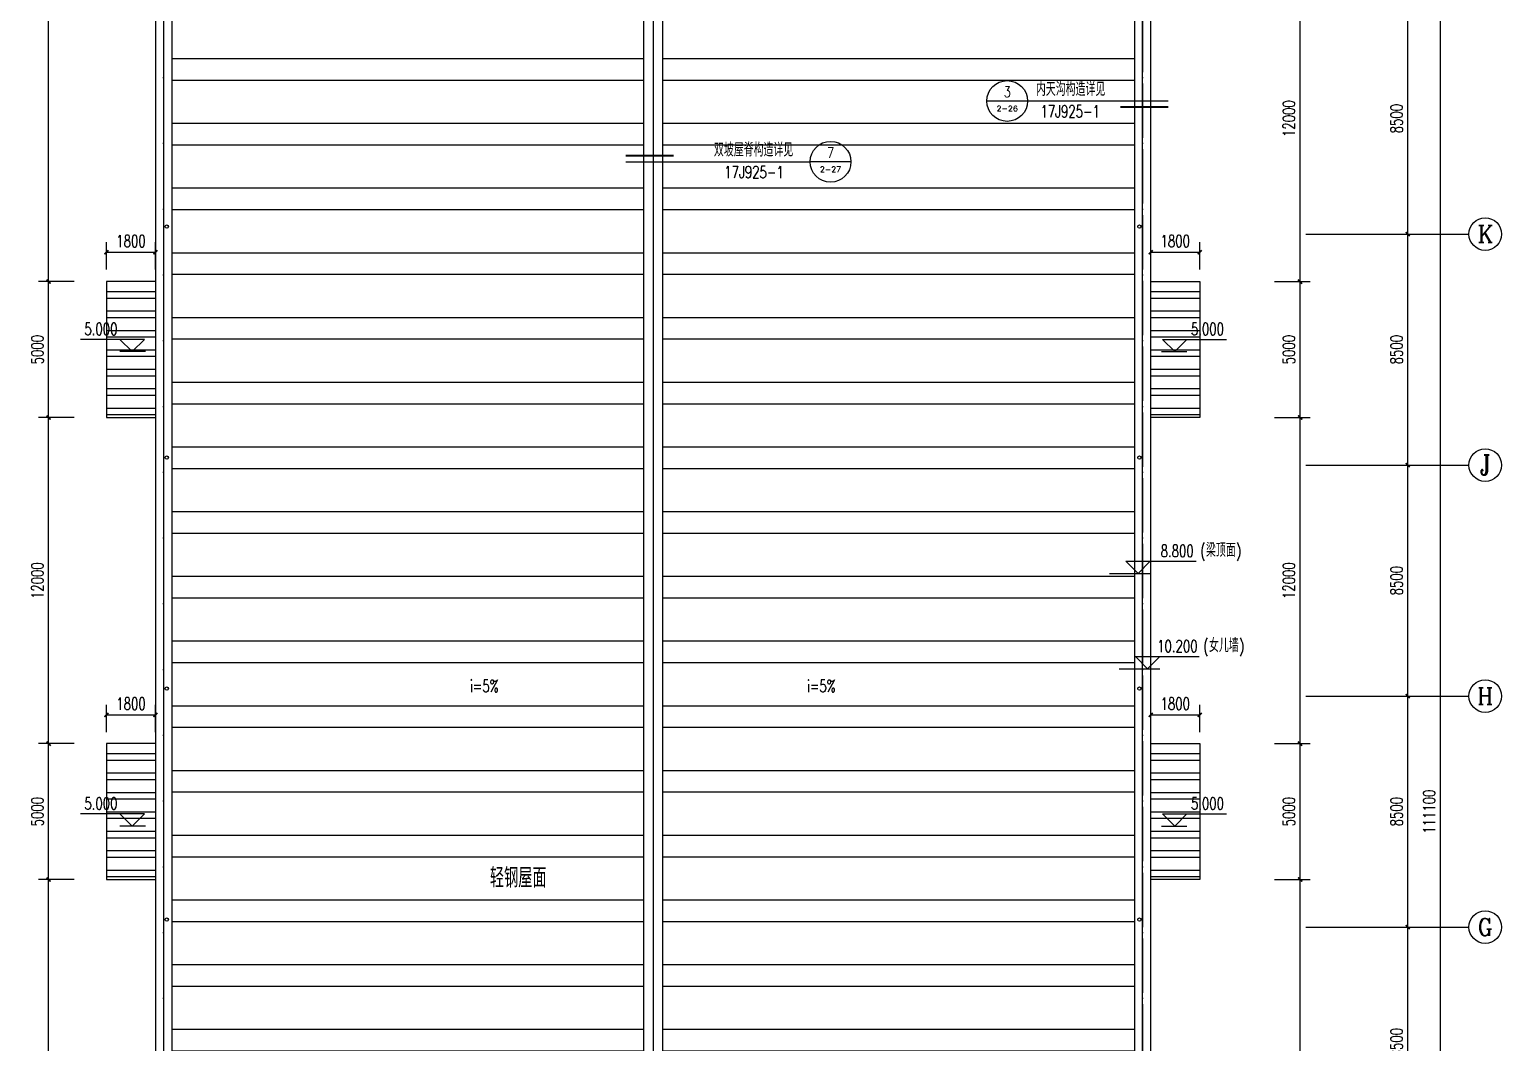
# Model space of a CAD drawing. Extents: x -275060 to -14507, y -783073 to -270523.
# Drawn here: x -159161 to -105028, y -541948 to -504668 of the extents above; entities that cross this region are included whole.
import ezdxf
from ezdxf.enums import TextEntityAlignment as Align

# ---------------------------------------------------------------- set-up
doc = ezdxf.new("R2010")
doc.units = 0
doc.header["$LTSCALE"] = 1000
doc.header["$MEASUREMENT"] = 0
doc.linetypes.add('DOTE', pattern=[2.42, 2, -0.2, 0.02, -0.2])
doc.layers.get('Defpoints').update_dxf_attribs({"color": 252})
for name, color, linetype in [('07m', 36, 'Continuous'), ('A-Roof(建筑屋顶)', 122, 'Continuous'), ('AXIS', 3, 'Continuous'), ('AXIS_TEXT', 7, 'Continuous'), ('DIM_ELEV', 3, 'Continuous'), ('DIM_IDEN', 3, 'Continuous'), ('DIM_SYMB', 3, 'Continuous'), ('DOTE', 1, 'Continuous'), ('PUB_DIM', 3, 'Continuous'), ('PUB_HATCH', 8, 'Continuous'), ('PUB_STRM', 4, 'Continuous'), ('WALL', 7, 'Continuous')]:
    doc.layers.add(name, color=color, linetype=linetype)
doc.styles.add('_TCH_AXIS', font='COMPLEX', dxfattribs={"bigfont": 'GBCBIG'})
doc.styles.add('_TCH_DIM', font='SIMPLEX', dxfattribs={"bigfont": 'GBCBIG'})
doc.styles.add('_TCH_DIM_T3', font='SIMPLEX', dxfattribs={"width": 0.705882, "bigfont": 'GBCBIG'})
doc.styles.add('_TCH_LABEL', font='COMPLEX', dxfattribs={"bigfont": 'GBCBIG'})
doc.styles.add('COMPLEX', font='COMPLEX')
doc.dimstyles.new('_TCH_ARCH&&150', dxfattribs={"dimtxt": 446.25, "dimasz": 150, "dimexe": 375, "dimexo": 450, "dimgap": 189.375, "dimtad": 1, "dimdec": 0, "dimzin": 0, "dimdsep": 46, "dimtxsty": '_TCH_DIM_T3', "dimblk": 'ARCHTICK', "dimcen": 0.09, "dimclrt": 7, "dimazin": 2, "dimtfac": 1, "dimtdec": 0, "dimtix": 1, "dimtmove": 2, "dimatfit": 3, "dimfxl": 0, "dimtolj": 1, "dimtzin": 0, "dimarcsym": 0})
pattern_1 = [(180, (-993640, -186653.5), (-1e-13, -714.375), []), (180, (-993878.1, -186415.4), (-1e-13, -714.375), [])]
pattern_2 = [(180, (-993640, -203653.5), (-1e-13, -714.375), []), (180, (-993878.1, -203415.4), (-1e-13, -714.375), [])]

# ---------------------------------------------------------------- blocks, each defined once
blk = doc.blocks.new('lsg')
at = {"layer": 'PUB_STRM'}
for centre in [(-35884, -33725), (-116, -33725), (-35884, -42225), (-116, -42225), (-35884, -50725), (-116, -50725), (-35884, -59225), (-116, -59225)]:
    blk.add_circle(centre, 60, dxfattribs=at)
blk = doc.blocks.new('_ArchTick')
at = {"color": 0, "linetype": 'ByBlock', "const_width": 0.4}
blk.add_lwpolyline([(-0.5, -0.5), (0.5, 0.5)], dxfattribs=at)
blk = doc.blocks.new('*D79')
at = {"layer": 'Defpoints', "color": 0, "transparency": 16777216}
for p in [(-116128, -529892), (-117928, -530971), (-116128, -530971)]:
    blk.add_point(p, dxfattribs=at)
at = {"layer": 'PUB_DIM', "color": 0, "lineweight": -2, "transparency": 16777216}
for p, q in [((-117928, -530521), (-117928, -529516)), ((-117928, -529892), (-116128, -529892)), ((-116128, -530521), (-116128, -529516))]:
    blk.add_line(p, q, dxfattribs=at)
at = {"layer": 'PUB_DIM', "color": 0, "lineweight": -2, "transparency": 16777216, "xscale": 150, "yscale": 150, "zscale": 150, "rotation": 180}
blk.add_blockref('_ArchTick', (-117928, -529892), dxfattribs=at)
at = {"layer": 'PUB_DIM', "color": 0, "lineweight": -2, "transparency": 16777216, "xscale": 150, "yscale": 150, "zscale": 150}
blk.add_blockref('_ArchTick', (-116128, -529892), dxfattribs=at)
at = {"layer": 'PUB_DIM', "color": 7, "transparency": 16777216, "insert": (-117028, -529479), "char_height": 446.2, "attachment_point": 5, "style": '_TCH_DIM_T3'}
blk.add_mtext('\\A1;1800', dxfattribs=at)
blk = doc.blocks.new('*D80')
at = {"layer": 'Defpoints', "color": 0, "transparency": 16777216}
for p in [(-116128, -512868), (-117928, -513948), (-116128, -513948)]:
    blk.add_point(p, dxfattribs=at)
at = {"layer": 'PUB_DIM', "color": 0, "lineweight": -2, "transparency": 16777216}
for p, q in [((-117928, -513498), (-117928, -512493)), ((-116128, -513498), (-116128, -512493)), ((-117928, -512868), (-116128, -512868))]:
    blk.add_line(p, q, dxfattribs=at)
at = {"layer": 'PUB_DIM', "color": 0, "lineweight": -2, "transparency": 16777216, "xscale": 150, "yscale": 150, "zscale": 150, "rotation": 180}
blk.add_blockref('_ArchTick', (-117928, -512868), dxfattribs=at)
at = {"layer": 'PUB_DIM', "color": 0, "lineweight": -2, "transparency": 16777216, "xscale": 150, "yscale": 150, "zscale": 150}
blk.add_blockref('_ArchTick', (-116128, -512868), dxfattribs=at)
at = {"layer": 'PUB_DIM', "color": 7, "transparency": 16777216, "insert": (-117028, -512456), "char_height": 446.2, "attachment_point": 5, "style": '_TCH_DIM_T3'}
blk.add_mtext('\\A1;1800', dxfattribs=at)
blk = doc.blocks.new('*D88')
at = {"layer": 'Defpoints', "color": 0, "transparency": 16777216}
for p in [(-154528, -529892), (-156328, -530971), (-154528, -530971)]:
    blk.add_point(p, dxfattribs=at)
at = {"layer": 'PUB_DIM', "color": 0, "lineweight": -2, "transparency": 16777216}
for p, q in [((-156328, -530521), (-156328, -529516)), ((-156328, -529892), (-154528, -529892)), ((-154528, -530521), (-154528, -529516))]:
    blk.add_line(p, q, dxfattribs=at)
at = {"layer": 'PUB_DIM', "color": 0, "lineweight": -2, "transparency": 16777216, "xscale": 150, "yscale": 150, "zscale": 150, "rotation": 180}
blk.add_blockref('_ArchTick', (-156328, -529892), dxfattribs=at)
at = {"layer": 'PUB_DIM', "color": 0, "lineweight": -2, "transparency": 16777216, "xscale": 150, "yscale": 150, "zscale": 150}
blk.add_blockref('_ArchTick', (-154528, -529892), dxfattribs=at)
at = {"layer": 'PUB_DIM', "color": 7, "transparency": 16777216, "insert": (-155428, -529479), "char_height": 446.2, "attachment_point": 5, "style": '_TCH_DIM_T3'}
blk.add_mtext('\\A1;1800', dxfattribs=at)
blk = doc.blocks.new('*D89')
at = {"layer": 'Defpoints', "color": 0, "transparency": 16777216}
for p in [(-154528, -512868), (-156328, -513948), (-154528, -513948)]:
    blk.add_point(p, dxfattribs=at)
at = {"layer": 'PUB_DIM', "color": 0, "lineweight": -2, "transparency": 16777216}
for p, q in [((-156328, -513498), (-156328, -512493)), ((-154528, -513498), (-154528, -512493)), ((-156328, -512868), (-154528, -512868))]:
    blk.add_line(p, q, dxfattribs=at)
at = {"layer": 'PUB_DIM', "color": 0, "lineweight": -2, "transparency": 16777216, "xscale": 150, "yscale": 150, "zscale": 150, "rotation": 180}
blk.add_blockref('_ArchTick', (-156328, -512868), dxfattribs=at)
at = {"layer": 'PUB_DIM', "color": 0, "lineweight": -2, "transparency": 16777216, "xscale": 150, "yscale": 150, "zscale": 150}
blk.add_blockref('_ArchTick', (-154528, -512868), dxfattribs=at)
at = {"layer": 'PUB_DIM', "color": 7, "transparency": 16777216, "insert": (-155428, -512456), "char_height": 446.2, "attachment_point": 5, "style": '_TCH_DIM_T3'}
blk.add_mtext('\\A1;1800', dxfattribs=at)
blk = doc.blocks.new('*D90')
at = {"layer": 'Defpoints', "color": 0, "transparency": 16777216}
for p in [(-158456, -478198), (-157066, -478198), (-157066, -513948)]:
    blk.add_point(p, dxfattribs=at)
at = {"layer": 'PUB_DIM', "color": 0, "lineweight": -2, "transparency": 16777216}
for p, q in [((-157516, -478198), (-158831, -478198)), ((-158456, -513948), (-158456, -478198)), ((-157516, -513948), (-158831, -513948))]:
    blk.add_line(p, q, dxfattribs=at)
at = {"layer": 'PUB_DIM', "color": 0, "lineweight": -2, "transparency": 16777216, "xscale": 150, "yscale": 150, "zscale": 150}
for p, rotation in [((-158456, -478198), 90), ((-158456, -513948), 270)]:
    blk.add_blockref('_ArchTick', p, dxfattribs=dict(at, rotation=rotation))
at = {"layer": 'PUB_DIM', "color": 7, "transparency": 16777216, "insert": (-158868, -496073), "char_height": 446.2, "attachment_point": 5, "rotation": 90, "style": '_TCH_DIM_T3'}
blk.add_mtext('\\A1;35750', dxfattribs=at)
blk = doc.blocks.new('*D91')
at = {"layer": 'Defpoints', "color": 0, "transparency": 16777216}
for p in [(-158456, -513948), (-157066, -513948), (-157066, -518948)]:
    blk.add_point(p, dxfattribs=at)
at = {"layer": 'PUB_DIM', "color": 0, "lineweight": -2, "transparency": 16777216}
for p, q in [((-157516, -513948), (-158831, -513948)), ((-158456, -518948), (-158456, -513948)), ((-157516, -518948), (-158831, -518948))]:
    blk.add_line(p, q, dxfattribs=at)
at = {"layer": 'PUB_DIM', "color": 0, "lineweight": -2, "transparency": 16777216, "xscale": 150, "yscale": 150, "zscale": 150}
for p, rotation in [((-158456, -513948), 90), ((-158456, -518948), 270)]:
    blk.add_blockref('_ArchTick', p, dxfattribs=dict(at, rotation=rotation))
at = {"layer": 'PUB_DIM', "color": 7, "transparency": 16777216, "insert": (-158868, -516448), "char_height": 446.2, "attachment_point": 5, "rotation": 90, "style": '_TCH_DIM_T3'}
blk.add_mtext('\\A1;5000', dxfattribs=at)
blk = doc.blocks.new('*D92')
at = {"layer": 'Defpoints', "color": 0, "transparency": 16777216}
for p in [(-158456, -518948), (-157066, -518948), (-157066, -530948)]:
    blk.add_point(p, dxfattribs=at)
at = {"layer": 'PUB_DIM', "color": 0, "lineweight": -2, "transparency": 16777216}
for p, q in [((-157516, -518948), (-158831, -518948)), ((-158456, -530948), (-158456, -518948)), ((-157516, -530948), (-158831, -530948))]:
    blk.add_line(p, q, dxfattribs=at)
at = {"layer": 'PUB_DIM', "color": 0, "lineweight": -2, "transparency": 16777216, "xscale": 150, "yscale": 150, "zscale": 150}
for p, rotation in [((-158456, -518948), 90), ((-158456, -530948), 270)]:
    blk.add_blockref('_ArchTick', p, dxfattribs=dict(at, rotation=rotation))
at = {"layer": 'PUB_DIM', "color": 7, "transparency": 16777216, "insert": (-158868, -524948), "char_height": 446.2, "attachment_point": 5, "rotation": 90, "style": '_TCH_DIM_T3'}
blk.add_mtext('\\A1;12000', dxfattribs=at)
blk = doc.blocks.new('*D93')
at = {"layer": 'Defpoints', "color": 0, "transparency": 16777216}
for p in [(-158456, -530948), (-157066, -530948), (-157066, -535948)]:
    blk.add_point(p, dxfattribs=at)
at = {"layer": 'PUB_DIM', "color": 0, "lineweight": -2, "transparency": 16777216}
for p, q in [((-157516, -530948), (-158831, -530948)), ((-158456, -535948), (-158456, -530948)), ((-157516, -535948), (-158831, -535948))]:
    blk.add_line(p, q, dxfattribs=at)
at = {"layer": 'PUB_DIM', "color": 0, "lineweight": -2, "transparency": 16777216, "xscale": 150, "yscale": 150, "zscale": 150}
for p, rotation in [((-158456, -530948), 90), ((-158456, -535948), 270)]:
    blk.add_blockref('_ArchTick', p, dxfattribs=dict(at, rotation=rotation))
at = {"layer": 'PUB_DIM', "color": 7, "transparency": 16777216, "insert": (-158868, -533448), "char_height": 446.2, "attachment_point": 5, "rotation": 90, "style": '_TCH_DIM_T3'}
blk.add_mtext('\\A1;5000', dxfattribs=at)
blk = doc.blocks.new('*D94')
at = {"layer": 'Defpoints', "color": 0, "transparency": 16777216}
for p in [(-158456, -535948), (-157066, -535948), (-157066, -564948)]:
    blk.add_point(p, dxfattribs=at)
at = {"layer": 'PUB_DIM', "color": 0, "lineweight": -2, "transparency": 16777216}
for p, q in [((-157516, -535948), (-158831, -535948)), ((-158456, -564948), (-158456, -535948)), ((-157516, -564948), (-158831, -564948))]:
    blk.add_line(p, q, dxfattribs=at)
at = {"layer": 'PUB_DIM', "color": 0, "lineweight": -2, "transparency": 16777216, "xscale": 150, "yscale": 150, "zscale": 150}
for p, rotation in [((-158456, -535948), 90), ((-158456, -564948), 270)]:
    blk.add_blockref('_ArchTick', p, dxfattribs=dict(at, rotation=rotation))
at = {"layer": 'PUB_DIM', "color": 7, "transparency": 16777216, "insert": (-158868, -550448), "char_height": 446.2, "attachment_point": 5, "rotation": 90, "style": '_TCH_DIM_T3'}
blk.add_mtext('\\A1;29000', dxfattribs=at)
blk = doc.blocks.new('*D101')
at = {"layer": 'Defpoints', "color": 0, "transparency": 16777216}
for p in [(-113826, -501948), (-112436, -501948), (-113826, -513948)]:
    blk.add_point(p, dxfattribs=at)
at = {"layer": 'PUB_DIM', "color": 0, "lineweight": -2, "transparency": 16777216}
for p, q in [((-113376, -501948), (-112062, -501948)), ((-112436, -513948), (-112436, -501948)), ((-113376, -513948), (-112062, -513948))]:
    blk.add_line(p, q, dxfattribs=at)
at = {"layer": 'PUB_DIM', "color": 0, "lineweight": -2, "transparency": 16777216, "xscale": 150, "yscale": 150, "zscale": 150}
for p, rotation in [((-112436, -501948), 90), ((-112436, -513948), 270)]:
    blk.add_blockref('_ArchTick', p, dxfattribs=dict(at, rotation=rotation))
at = {"layer": 'PUB_DIM', "color": 7, "transparency": 16777216, "insert": (-112849, -507948), "char_height": 446.2, "attachment_point": 5, "rotation": 90, "style": '_TCH_DIM_T3'}
blk.add_mtext('\\A1;12000', dxfattribs=at)
blk = doc.blocks.new('*D102')
at = {"layer": 'Defpoints', "color": 0, "transparency": 16777216}
for p in [(-113826, -513948), (-112436, -513948), (-113826, -518948)]:
    blk.add_point(p, dxfattribs=at)
at = {"layer": 'PUB_DIM', "color": 0, "lineweight": -2, "transparency": 16777216}
for p, q in [((-113376, -513948), (-112062, -513948)), ((-112436, -518948), (-112436, -513948)), ((-113376, -518948), (-112062, -518948))]:
    blk.add_line(p, q, dxfattribs=at)
at = {"layer": 'PUB_DIM', "color": 0, "lineweight": -2, "transparency": 16777216, "xscale": 150, "yscale": 150, "zscale": 150}
for p, rotation in [((-112436, -513948), 90), ((-112436, -518948), 270)]:
    blk.add_blockref('_ArchTick', p, dxfattribs=dict(at, rotation=rotation))
at = {"layer": 'PUB_DIM', "color": 7, "transparency": 16777216, "insert": (-112849, -516448), "char_height": 446.2, "attachment_point": 5, "rotation": 90, "style": '_TCH_DIM_T3'}
blk.add_mtext('\\A1;5000', dxfattribs=at)
blk = doc.blocks.new('*D103')
at = {"layer": 'Defpoints', "color": 0, "transparency": 16777216}
for p in [(-113826, -518948), (-112436, -518948), (-113826, -530948)]:
    blk.add_point(p, dxfattribs=at)
at = {"layer": 'PUB_DIM', "color": 0, "lineweight": -2, "transparency": 16777216}
for p, q in [((-113376, -518948), (-112062, -518948)), ((-112436, -530948), (-112436, -518948)), ((-113376, -530948), (-112062, -530948))]:
    blk.add_line(p, q, dxfattribs=at)
at = {"layer": 'PUB_DIM', "color": 0, "lineweight": -2, "transparency": 16777216, "xscale": 150, "yscale": 150, "zscale": 150}
for p, rotation in [((-112436, -518948), 90), ((-112436, -530948), 270)]:
    blk.add_blockref('_ArchTick', p, dxfattribs=dict(at, rotation=rotation))
at = {"layer": 'PUB_DIM', "color": 7, "transparency": 16777216, "insert": (-112849, -524948), "char_height": 446.2, "attachment_point": 5, "rotation": 90, "style": '_TCH_DIM_T3'}
blk.add_mtext('\\A1;12000', dxfattribs=at)
blk = doc.blocks.new('*D104')
at = {"layer": 'Defpoints', "color": 0, "transparency": 16777216}
for p in [(-113826, -530948), (-112436, -530948), (-113826, -535948)]:
    blk.add_point(p, dxfattribs=at)
at = {"layer": 'PUB_DIM', "color": 0, "lineweight": -2, "transparency": 16777216}
for p, q in [((-113376, -530948), (-112062, -530948)), ((-112436, -535948), (-112436, -530948)), ((-113376, -535948), (-112062, -535948))]:
    blk.add_line(p, q, dxfattribs=at)
at = {"layer": 'PUB_DIM', "color": 0, "lineweight": -2, "transparency": 16777216, "xscale": 150, "yscale": 150, "zscale": 150}
for p, rotation in [((-112436, -530948), 90), ((-112436, -535948), 270)]:
    blk.add_blockref('_ArchTick', p, dxfattribs=dict(at, rotation=rotation))
at = {"layer": 'PUB_DIM', "color": 7, "transparency": 16777216, "insert": (-112849, -533448), "char_height": 446.2, "attachment_point": 5, "rotation": 90, "style": '_TCH_DIM_T3'}
blk.add_mtext('\\A1;5000', dxfattribs=at)
blk = doc.blocks.new('*D105')
at = {"layer": 'Defpoints', "color": 0, "transparency": 16777216}
for p in [(-113826, -535948), (-112436, -535948), (-113826, -564948)]:
    blk.add_point(p, dxfattribs=at)
at = {"layer": 'PUB_DIM', "color": 0, "lineweight": -2, "transparency": 16777216}
for p, q in [((-113376, -535948), (-112062, -535948)), ((-112436, -564948), (-112436, -535948)), ((-113376, -564948), (-112062, -564948))]:
    blk.add_line(p, q, dxfattribs=at)
at = {"layer": 'PUB_DIM', "color": 0, "lineweight": -2, "transparency": 16777216, "xscale": 150, "yscale": 150, "zscale": 150}
for p, rotation in [((-112436, -535948), 90), ((-112436, -564948), 270)]:
    blk.add_blockref('_ArchTick', p, dxfattribs=dict(at, rotation=rotation))
at = {"layer": 'PUB_DIM', "color": 7, "transparency": 16777216, "insert": (-112849, -550448), "char_height": 446.2, "attachment_point": 5, "rotation": 90, "style": '_TCH_DIM_T3'}
blk.add_mtext('\\A1;29000', dxfattribs=at)
blk = doc.blocks.new('*D342')
at = {"layer": 'AXIS', "color": 0, "lineweight": -2, "transparency": 16777216}
for p, q in [((-111778, -537698), (-108103, -537698)), ((-108478, -546198), (-108478, -537698)), ((-111778, -546198), (-108103, -546198))]:
    blk.add_line(p, q, dxfattribs=at)
at = {"layer": 'Defpoints', "color": 0, "transparency": 16777216}
for p in [(-112228, -537698), (-108478, -537698), (-112228, -546198)]:
    blk.add_point(p, dxfattribs=at)
at = {"layer": 'AXIS', "color": 0, "lineweight": -2, "transparency": 16777216, "xscale": 150, "yscale": 150, "zscale": 150}
for p, rotation in [((-108478, -537698), 90), ((-108478, -546198), 270)]:
    blk.add_blockref('_ArchTick', p, dxfattribs=dict(at, rotation=rotation))
at = {"layer": 'AXIS', "color": 7, "transparency": 16777216, "insert": (-108890, -541948), "char_height": 446.2, "attachment_point": 5, "rotation": 90, "style": '_TCH_DIM_T3'}
blk.add_mtext('\\A1;8500', dxfattribs=at)
blk = doc.blocks.new('*D343')
at = {"layer": 'AXIS', "color": 0, "lineweight": -2, "transparency": 16777216}
for p, q in [((-111778, -529198), (-108103, -529198)), ((-108478, -537698), (-108478, -529198)), ((-111778, -537698), (-108103, -537698))]:
    blk.add_line(p, q, dxfattribs=at)
at = {"layer": 'Defpoints', "color": 0, "transparency": 16777216}
for p in [(-112228, -529198), (-108478, -529198), (-112228, -537698)]:
    blk.add_point(p, dxfattribs=at)
at = {"layer": 'AXIS', "color": 0, "lineweight": -2, "transparency": 16777216, "xscale": 150, "yscale": 150, "zscale": 150}
for p, rotation in [((-108478, -529198), 90), ((-108478, -537698), 270)]:
    blk.add_blockref('_ArchTick', p, dxfattribs=dict(at, rotation=rotation))
at = {"layer": 'AXIS', "color": 7, "transparency": 16777216, "insert": (-108890, -533448), "char_height": 446.2, "attachment_point": 5, "rotation": 90, "style": '_TCH_DIM_T3'}
blk.add_mtext('\\A1;8500', dxfattribs=at)
blk = doc.blocks.new('*D344')
at = {"layer": 'AXIS', "color": 0, "lineweight": -2, "transparency": 16777216}
for p, q in [((-111778, -520698), (-108103, -520698)), ((-108478, -529198), (-108478, -520698)), ((-111778, -529198), (-108103, -529198))]:
    blk.add_line(p, q, dxfattribs=at)
at = {"layer": 'Defpoints', "color": 0, "transparency": 16777216}
for p in [(-112228, -520698), (-108478, -520698), (-112228, -529198)]:
    blk.add_point(p, dxfattribs=at)
at = {"layer": 'AXIS', "color": 0, "lineweight": -2, "transparency": 16777216, "xscale": 150, "yscale": 150, "zscale": 150}
for p, rotation in [((-108478, -520698), 90), ((-108478, -529198), 270)]:
    blk.add_blockref('_ArchTick', p, dxfattribs=dict(at, rotation=rotation))
at = {"layer": 'AXIS', "color": 7, "transparency": 16777216, "insert": (-108890, -524948), "char_height": 446.2, "attachment_point": 5, "rotation": 90, "style": '_TCH_DIM_T3'}
blk.add_mtext('\\A1;8500', dxfattribs=at)
blk = doc.blocks.new('*D345')
at = {"layer": 'AXIS', "color": 0, "lineweight": -2, "transparency": 16777216}
for p, q in [((-111778, -512198), (-108103, -512198)), ((-108478, -520698), (-108478, -512198)), ((-111778, -520698), (-108103, -520698))]:
    blk.add_line(p, q, dxfattribs=at)
at = {"layer": 'Defpoints', "color": 0, "transparency": 16777216}
for p in [(-112228, -512198), (-108478, -512198), (-112228, -520698)]:
    blk.add_point(p, dxfattribs=at)
at = {"layer": 'AXIS', "color": 0, "lineweight": -2, "transparency": 16777216, "xscale": 150, "yscale": 150, "zscale": 150}
for p, rotation in [((-108478, -512198), 90), ((-108478, -520698), 270)]:
    blk.add_blockref('_ArchTick', p, dxfattribs=dict(at, rotation=rotation))
at = {"layer": 'AXIS', "color": 7, "transparency": 16777216, "insert": (-108890, -516448), "char_height": 446.2, "attachment_point": 5, "rotation": 90, "style": '_TCH_DIM_T3'}
blk.add_mtext('\\A1;8500', dxfattribs=at)
blk = doc.blocks.new('*D346')
at = {"layer": 'AXIS', "color": 0, "lineweight": -2, "transparency": 16777216}
for p, q in [((-111778, -503698), (-108103, -503698)), ((-108478, -512198), (-108478, -503698)), ((-111778, -512198), (-108103, -512198))]:
    blk.add_line(p, q, dxfattribs=at)
at = {"layer": 'Defpoints', "color": 0, "transparency": 16777216}
for p in [(-112228, -503698), (-108478, -503698), (-112228, -512198)]:
    blk.add_point(p, dxfattribs=at)
at = {"layer": 'AXIS', "color": 0, "lineweight": -2, "transparency": 16777216, "xscale": 150, "yscale": 150, "zscale": 150}
for p, rotation in [((-108478, -503698), 90), ((-108478, -512198), 270)]:
    blk.add_blockref('_ArchTick', p, dxfattribs=dict(at, rotation=rotation))
at = {"layer": 'AXIS', "color": 7, "transparency": 16777216, "insert": (-108890, -507948), "char_height": 446.2, "attachment_point": 5, "rotation": 90, "style": '_TCH_DIM_T3'}
blk.add_mtext('\\A1;8500', dxfattribs=at)
blk = doc.blocks.new('*D351')
at = {"layer": 'AXIS', "color": 0, "lineweight": -2, "transparency": 16777216}
for p, q in [((-111778, -477898), (-106903, -477898)), ((-107278, -588998), (-107278, -477898)), ((-111778, -588998), (-106903, -588998))]:
    blk.add_line(p, q, dxfattribs=at)
at = {"layer": 'Defpoints', "color": 0, "transparency": 16777216}
for p in [(-112228, -477898), (-107278, -477898), (-112228, -588998)]:
    blk.add_point(p, dxfattribs=at)
at = {"layer": 'AXIS', "color": 0, "lineweight": -2, "transparency": 16777216, "xscale": 150, "yscale": 150, "zscale": 150}
for p, rotation in [((-107278, -477898), 90), ((-107278, -588998), 270)]:
    blk.add_blockref('_ArchTick', p, dxfattribs=dict(at, rotation=rotation))
at = {"layer": 'AXIS', "color": 7, "transparency": 16777216, "insert": (-107690, -533448), "char_height": 446.2, "attachment_point": 5, "rotation": 90, "style": '_TCH_DIM_T3'}
blk.add_mtext('\\A1;111100', dxfattribs=at)
blk = doc.blocks.new('_AXISO')
blk.add_circle((0, 0), 0.5)
at = {"layer": 'AXIS_TEXT', "style": 'COMPLEX', "width": 1.041667}
blk.add_attdef('A', text='', height=0.56, dxfattribs=at).set_placement((-0.25, -0.28), (0.25, -0.28), align=Align.FIT)

msp = doc.modelspace()

# ---------------------------------------------------------------- hatches: boundary and pattern name
at = {"layer": 'A-Roof(建筑屋顶)'}
h = msp.add_hatch(dxfattribs=at)
h.set_pattern_fill('ANSI32', color=256, scale=150, angle=135, style=0)
h.set_pattern_definition(pattern_1)
h.paths.add_polyline_path([(-154527.6, -513947.6), (-156327.6, -513947.6), (-156327.6, -518947.6), (-154527.6, -518947.6)])
h = msp.add_hatch(dxfattribs=at)
h.set_pattern_fill('ANSI32', color=256, scale=150, angle=135, style=0)
h.set_pattern_definition(pattern_1)
h.paths.add_polyline_path([(-116127.6, -513947.6), (-117927.6, -513947.6), (-117927.6, -518947.6), (-116127.6, -518947.6)])
h = msp.add_hatch(dxfattribs=at)
h.set_pattern_fill('ANSI32', color=256, scale=150, angle=135, style=0)
h.set_pattern_definition(pattern_2)
h.paths.add_polyline_path([(-154527.6, -530947.6), (-156327.6, -530947.6), (-156327.6, -535947.6), (-154527.6, -535947.6)])
h = msp.add_hatch(dxfattribs=at)
h.set_pattern_fill('ANSI32', color=256, scale=150, angle=135, style=0)
h.set_pattern_definition(pattern_2)
h.paths.add_polyline_path([(-116127.6, -530947.6), (-117927.6, -530947.6), (-117927.6, -535947.6), (-116127.6, -535947.6)])
at = {"layer": 'PUB_HATCH'}
h = msp.add_hatch(dxfattribs=at)
h.set_pattern_fill('ANSI32,_O', color=256, scale=500, angle=315)
h.set_pattern_definition([(0, (-993640, -186653.5), (7e-13, 2381.25), []), (0, (-992846.2, -187447.3), (7e-13, 2381.25), [])])
h.paths.add_polyline_path([(-118527.6, -478197.6), (-135877.6, -478197.6), (-135877.6, -588697.6), (-118527.6, -588697.6)])
h.paths.add_polyline_path([(-136577.6, -478197.6), (-153927.6, -478197.6), (-153927.6, -588697.6), (-136577.6, -588697.6)])

# ---------------------------------------------------------------- linework, layer by layer
at = {"layer": 'A-Roof(建筑屋顶)'}
for p, q in [((-136577.6, -477897.6), (-136577.6, -588997.6)), ((-136227.6, -477897.6), (-136227.6, -588997.6)), ((-135877.6, -477897.6), (-135877.6, -588997.6)), ((-153927.6, -478197.6), (-153927.6, -588697.6)), ((-118527.6, -478197.6), (-118527.6, -588697.6))]:
    msp.add_line(p, q, dxfattribs=at)
for points in [[(-154527.6, -513947.6), (-156327.6, -513947.6), (-156327.6, -518947.6), (-154527.6, -518947.6)], [(-117927.6, -513947.6), (-116127.6, -513947.6), (-116127.6, -518947.6), (-117927.6, -518947.6)], [(-154527.6, -530947.6), (-156327.6, -530947.6), (-156327.6, -535947.6), (-154527.6, -535947.6)], [(-117927.6, -530947.6), (-116127.6, -530947.6), (-116127.6, -535947.6), (-117927.6, -535947.6)]]:
    msp.add_lwpolyline(points, dxfattribs=at)
at = {"layer": 'AXIS'}
for p, q in [((-112227.6, -512197.6), (-106227.6, -512197.6)), ((-112227.6, -520697.6), (-106227.6, -520697.6)), ((-112227.6, -529197.6), (-106227.6, -529197.6)), ((-112227.6, -537697.6), (-106227.6, -537697.6))]:
    msp.add_line(p, q, dxfattribs=at)
at = {"layer": 'DIM_ELEV'}
for p, q in [((-154935.7, -516072.2), (-157283.2, -516072.2)), ((-155385.7, -516522.2), (-155835.7, -516072.2)), ((-155385.7, -516522.2), (-154935.7, -516072.2)), ((-117044.8, -516522.2), (-117494.8, -516072.2)), ((-117494.8, -516072.2), (-115147.3, -516072.2)), ((-117044.8, -516522.2), (-116594.8, -516072.2)), ((-154897.8, -516522.2), (-155835.7, -516522.2)), ((-117532.7, -516522.2), (-116594.8, -516522.2)), ((-118395.7, -524686), (-118845.7, -524236)), ((-118845.7, -524236), (-116256.7, -524236)), ((-118395.7, -524686), (-117945.7, -524236)), ((-119445.7, -524686), (-117945.7, -524686)), ((-118044, -528192), (-118494, -527742)), ((-118494, -527742), (-116146.5, -527742)), ((-118044, -528192), (-117594, -527742)), ((-119094, -528192), (-117594, -528192)), ((-154935.7, -533531.2), (-157283.2, -533531.2)), ((-155385.7, -533981.2), (-155835.7, -533531.2)), ((-155385.7, -533981.2), (-154935.7, -533531.2)), ((-117044.8, -533981.2), (-117494.8, -533531.2)), ((-117494.8, -533531.2), (-115147.3, -533531.2)), ((-117044.8, -533981.2), (-116594.8, -533531.2)), ((-154897.8, -533981.2), (-155835.7, -533981.2)), ((-117532.7, -533981.2), (-116594.8, -533981.2))]:
    msp.add_line(p, q, dxfattribs=at)
at = {"layer": 'DIM_IDEN'}
for p, q in [((-122455.7, -507302), (-123955.7, -507302)), ((-119364.9, -507302), (-122455.7, -507302)), ((-117284.2, -507302), (-119364.9, -507302)), ((-137231.9, -509537.6), (-134623.2, -509537.6)), ((-134623.2, -509537.6), (-130452.1, -509537.6)), ((-128952.1, -509537.6), (-130452.1, -509537.6))]:
    msp.add_line(p, q, dxfattribs=at)
at = {"layer": 'DIM_IDEN', "const_width": 75}
for points in [[(-117284.2, -507527), (-119040.5, -507527)], [(-137231.9, -509312.6), (-135475.7, -509312.6)]]:
    msp.add_lwpolyline(points, dxfattribs=at)
at = {"layer": 'DIM_IDEN'}
for centre in [(-123205.7, -507302), (-129702.1, -509537.6)]:
    msp.add_circle(centre, 750, dxfattribs=at)
at = {"layer": 'DIM_SYMB'}
for points in [[(-154084.7, -506531.9, 0, 0, 0), (-154084.7, -505548.4, 120, 0, 0), (-154084.7, -505098.4, 0, 0, 0)], [(-118370.5, -506531.9, 0, 0, 0), (-118370.5, -505548.4, 120, 0, 0), (-118370.5, -505098.4, 0, 0, 0)], [(-154084.7, -509363.4, 0, 0, 0), (-154084.7, -510346.8, 120, 0, 0), (-154084.7, -510796.8, 0, 0, 0)], [(-118370.5, -509363.4, 0, 0, 0), (-118370.5, -510346.8, 120, 0, 0), (-118370.5, -510796.8, 0, 0, 0)], [(-154084.7, -515031.9, 0, 0, 0), (-154084.7, -514048.4, 120, 0, 0), (-154084.7, -513598.4, 0, 0, 0)], [(-118370.5, -515031.9, 0, 0, 0), (-118370.5, -514048.4, 120, 0, 0), (-118370.5, -513598.4, 0, 0, 0)], [(-154084.7, -517863.4, 0, 0, 0), (-154084.7, -518846.8, 120, 0, 0), (-154084.7, -519296.8, 0, 0, 0)], [(-118370.5, -517863.4, 0, 0, 0), (-118370.5, -518846.8, 120, 0, 0), (-118370.5, -519296.8, 0, 0, 0)], [(-154084.7, -523531.9, 0, 0, 0), (-154084.7, -522548.4, 120, 0, 0), (-154084.7, -522098.4, 0, 0, 0)], [(-118370.5, -523531.9, 0, 0, 0), (-118370.5, -522548.4, 120, 0, 0), (-118370.5, -522098.4, 0, 0, 0)], [(-154084.7, -526363.4, 0, 0, 0), (-154084.7, -527346.8, 120, 0, 0), (-154084.7, -527796.8, 0, 0, 0)], [(-118370.5, -526363.4, 0, 0, 0), (-118370.5, -527346.8, 120, 0, 0), (-118370.5, -527796.8, 0, 0, 0)], [(-139910.8, -529209.1, 0, 0, 0), (-144488.9, -529209.1, 120, 0, 0), (-144938.9, -529209.1, 0, 0, 0)], [(-132544, -529209.1, 0, 0, 0), (-127965.9, -529209.1, 120, 0, 0), (-127515.9, -529209.1, 0, 0, 0)], [(-154084.7, -532031.9, 0, 0, 0), (-154084.7, -531048.4, 120, 0, 0), (-154084.7, -530598.4, 0, 0, 0)], [(-118370.5, -532031.9, 0, 0, 0), (-118370.5, -531048.4, 120, 0, 0), (-118370.5, -530598.4, 0, 0, 0)], [(-154084.7, -534863.4, 0, 0, 0), (-154084.7, -535846.8, 120, 0, 0), (-154084.7, -536296.8, 0, 0, 0)], [(-118370.5, -534863.4, 0, 0, 0), (-118370.5, -535846.8, 120, 0, 0), (-118370.5, -536296.8, 0, 0, 0)], [(-154084.7, -540531.9, 0, 0, 0), (-154084.7, -539548.4, 120, 0, 0), (-154084.7, -539098.4, 0, 0, 0)], [(-118370.5, -540531.9, 0, 0, 0), (-118370.5, -539548.4, 120, 0, 0), (-118370.5, -539098.4, 0, 0, 0)]]:
    msp.add_lwpolyline(points, format="xyseb", dxfattribs=at)
at = {"layer": 'DOTE', "color": 1, "linetype": 'DOTE'}
for p, q in [((-154227.6, -475197.6), (-154227.6, -591697.6)), ((-118227.6, -475197.6), (-118227.6, -591697.6))]:
    msp.add_line(p, q, dxfattribs=at)
at = {"layer": 'WALL'}
for p, q in [((-154527.6, -477897.6), (-154527.6, -588997.6)), ((-117927.6, -588997.6), (-117927.6, -477897.6)), ((-154227.6, -478197.6), (-154227.6, -588697.6)), ((-118227.6, -588697.6), (-118227.6, -478197.6))]:
    msp.add_line(p, q, dxfattribs=at)

# ---------------------------------------------------------------- block references
msp.add_blockref('lsg', (-118227.6, -478197.6))
at = {"layer": 'AXIS'}
ref = msp.add_blockref('_AXISO', (-105627.6, -512197.6), dxfattribs=dict(at, xscale=1200, yscale=1200, zscale=1200))
ref.add_attrib('A', 'K', dxfattribs={"layer": 'AXIS_TEXT', "height": 622.9, "style": '_TCH_AXIS'}).set_placement((-105909.4, -512509.1), (-105345.8, -512509.1), align=Align.FIT)
ref = msp.add_blockref('_AXISO', (-105627.6, -520697.6), dxfattribs=dict(at, xscale=1200, yscale=1200, zscale=1200))
ref.add_attrib('A', 'J', dxfattribs={"layer": 'AXIS_TEXT', "height": 744.1, "style": '_TCH_AXIS'}).set_placement((-105822.5, -521069.7), (-105432.7, -521069.7), align=Align.FIT)
ref = msp.add_blockref('_AXISO', (-105627.6, -529197.6), dxfattribs=dict(at, xscale=1200, yscale=1200, zscale=1200))
ref.add_attrib('A', 'H', dxfattribs={"layer": 'AXIS_TEXT', "height": 608.3, "style": '_TCH_AXIS'}).set_placement((-105917.3, -529501.8), (-105338, -529501.8), align=Align.FIT)
ref = msp.add_blockref('_AXISO', (-105627.6, -537697.6), dxfattribs=dict(at, xscale=1200, yscale=1200, zscale=1200))
ref.add_attrib('A', 'G', dxfattribs={"layer": 'AXIS_TEXT', "height": 637.8, "style": '_TCH_AXIS'}).set_placement((-105901, -538016.5), (-105354.3, -538016.5), align=Align.FIT)

# ---------------------------------------------------------------- texts
at = {"layer": '07m', "color": 2, "style": '_TCH_DIM'}
msp.add_text('轻钢屋面', height=723.4, dxfattribs=at).set_placement((-142230, -536244.6))
at = {"layer": 'DIM_ELEV', "color": 7, "style": '_TCH_DIM', "width": 0.705882}
for s, height, p in [('5.000', 446.25, (-157139.2, -515914.7)), ('5.000', 446.25, (-116452.3, -515914.7)), ('8.800', 446.25, (-117561.7, -524078.5)), ('(', 446.2, (-116106.7, -524078.5)), (')', 446.2, (-114790.9, -524078.5)), ('10.200', 446.25, (-117691.5, -527584.5)), ('(', 446.2, (-115996.5, -527584.5)), (')', 446.2, (-114680.6, -527584.5)), ('5.000', 446.25, (-157139.2, -533373.7)), ('5.000', 446.25, (-116452.3, -533373.7))]:
    msp.add_text(s, height=height, dxfattribs=at).set_placement(p)
at = {"layer": 'DIM_ELEV', "color": 7, "style": '_TCH_DIM'}
for s, p in [('梁顶面', (-115896.7, -524078.5)), ('女儿墙', (-115786.5, -527584.5))]:
    msp.add_text(s, height=506.38, dxfattribs=at).set_placement(p)
at = {"layer": 'DIM_IDEN', "color": 7, "style": '_TCH_DIM'}
for s, p in [('内天沟构造详见', (-122150.2, -507116.6)), ('双坡屋脊构造详见', (-133989.8, -509346.6))]:
    msp.add_text(s, height=506.38, dxfattribs=at).set_placement(p)
at = {"layer": 'DIM_IDEN', "color": 7, "style": '_TCH_LABEL'}
for s, height, p, p2 in [('3', 391.5, (-123336.2, -507163.2), (-123075.2, -507163.2)), ('2-26', 204.59, (-123595.4, -507681.1), (-122816, -507681.1)), ('7', 391.5, (-129832.6, -509398.8), (-129571.6, -509398.8)), ('2-27', 204.59, (-130091.8, -509916.7), (-129312.4, -509916.7))]:
    msp.add_text(s, height=height, dxfattribs=at).set_placement(p, p2, align=Align.FIT)
at = {"layer": 'DIM_IDEN', "color": 7, "style": '_TCH_DIM', "width": 0.705882}
for p in [(-121982.8, -507905.8), (-133610.2, -510141.4)]:
    msp.add_text('17J925-1', height=446.25, dxfattribs=at).set_placement(p)
at = {"layer": 'DIM_SYMB', "color": 7, "style": '_TCH_DIM', "width": 0.705882}
for p in [(-142964.9, -529051.6), (-130569.9, -529051.6)]:
    msp.add_text('i=5%', height=446.25, dxfattribs=at).set_placement(p)

# ---------------------------------------------------------------- dimensions: what is measured, and where the dimension line sits
at = {"layer": 'AXIS'}
for p1, p2, distance, picture, middle in [((-112227.6, -588997.6), (-112227.6, -477897.6), -4950, '*D351', (-107690.1, -533447.6)), ((-112227.6, -512197.6), (-112227.6, -503697.6), -3750, '*D346', (-108890.1, -507947.6)), ((-112227.6, -520697.6), (-112227.6, -512197.6), -3750, '*D345', (-108890.1, -516447.6)), ((-112227.6, -529197.6), (-112227.6, -520697.6), -3750, '*D344', (-108890.1, -524947.6)), ((-112227.6, -537697.6), (-112227.6, -529197.6), -3750, '*D343', (-108890.1, -533447.6)), ((-112227.6, -546197.6), (-112227.6, -537697.6), -3750, '*D342', (-108890.1, -541947.6))]:
    dim = msp.add_aligned_dim(p1=p1, p2=p2, distance=distance, dimstyle='_TCH_ARCH&&150', dxfattribs=at)
    dim.commit()
    dim.dimension.update_dxf_attribs({"geometry": picture, "text_midpoint": middle})
at = {"layer": 'PUB_DIM'}
for p1, p2, distance, picture, middle in [((-157066.4, -513947.6), (-157066.4, -478197.6), 1389.6, '*D90', (-158868.5, -496072.6)), ((-113826.1, -513947.6), (-113826.1, -501947.6), -1389.6, '*D101', (-112849, -507947.6)), ((-156327.6, -513947.6), (-154527.6, -513947.6), 1079.6, '*D89', (-155427.6, -512455.5)), ((-117927.6, -513947.6), (-116127.6, -513947.6), 1079.6, '*D80', (-117027.6, -512455.5)), ((-157066.4, -518947.6), (-157066.4, -513947.6), 1389.6, '*D91', (-158868.5, -516447.6)), ((-113826.1, -518947.6), (-113826.1, -513947.6), -1389.6, '*D102', (-112849, -516447.6)), ((-157066.4, -530947.6), (-157066.4, -518947.6), 1389.6, '*D92', (-158868.5, -524947.6)), ((-113826.1, -530947.6), (-113826.1, -518947.6), -1389.6, '*D103', (-112849, -524947.6)), ((-156327.6, -530971.1), (-154527.6, -530971.1), 1079.6, '*D88', (-155427.6, -529479)), ((-117927.6, -530971.1), (-116127.6, -530971.1), 1079.6, '*D79', (-117027.6, -529479)), ((-157066.4, -535947.6), (-157066.4, -530947.6), 1389.6, '*D93', (-158868.5, -533447.6)), ((-113826.1, -535947.6), (-113826.1, -530947.6), -1389.6, '*D104', (-112849, -533447.6)), ((-157066.4, -564947.6), (-157066.4, -535947.6), 1389.6, '*D94', (-158868.5, -550447.6)), ((-113826.1, -564947.6), (-113826.1, -535947.6), -1389.6, '*D105', (-112849, -550447.6))]:
    dim = msp.add_aligned_dim(p1=p1, p2=p2, distance=distance, dimstyle='_TCH_ARCH&&150', dxfattribs=at)
    dim.commit()
    dim.dimension.update_dxf_attribs({"geometry": picture, "text_midpoint": middle})

doc.saveas('drawing.dxf')
